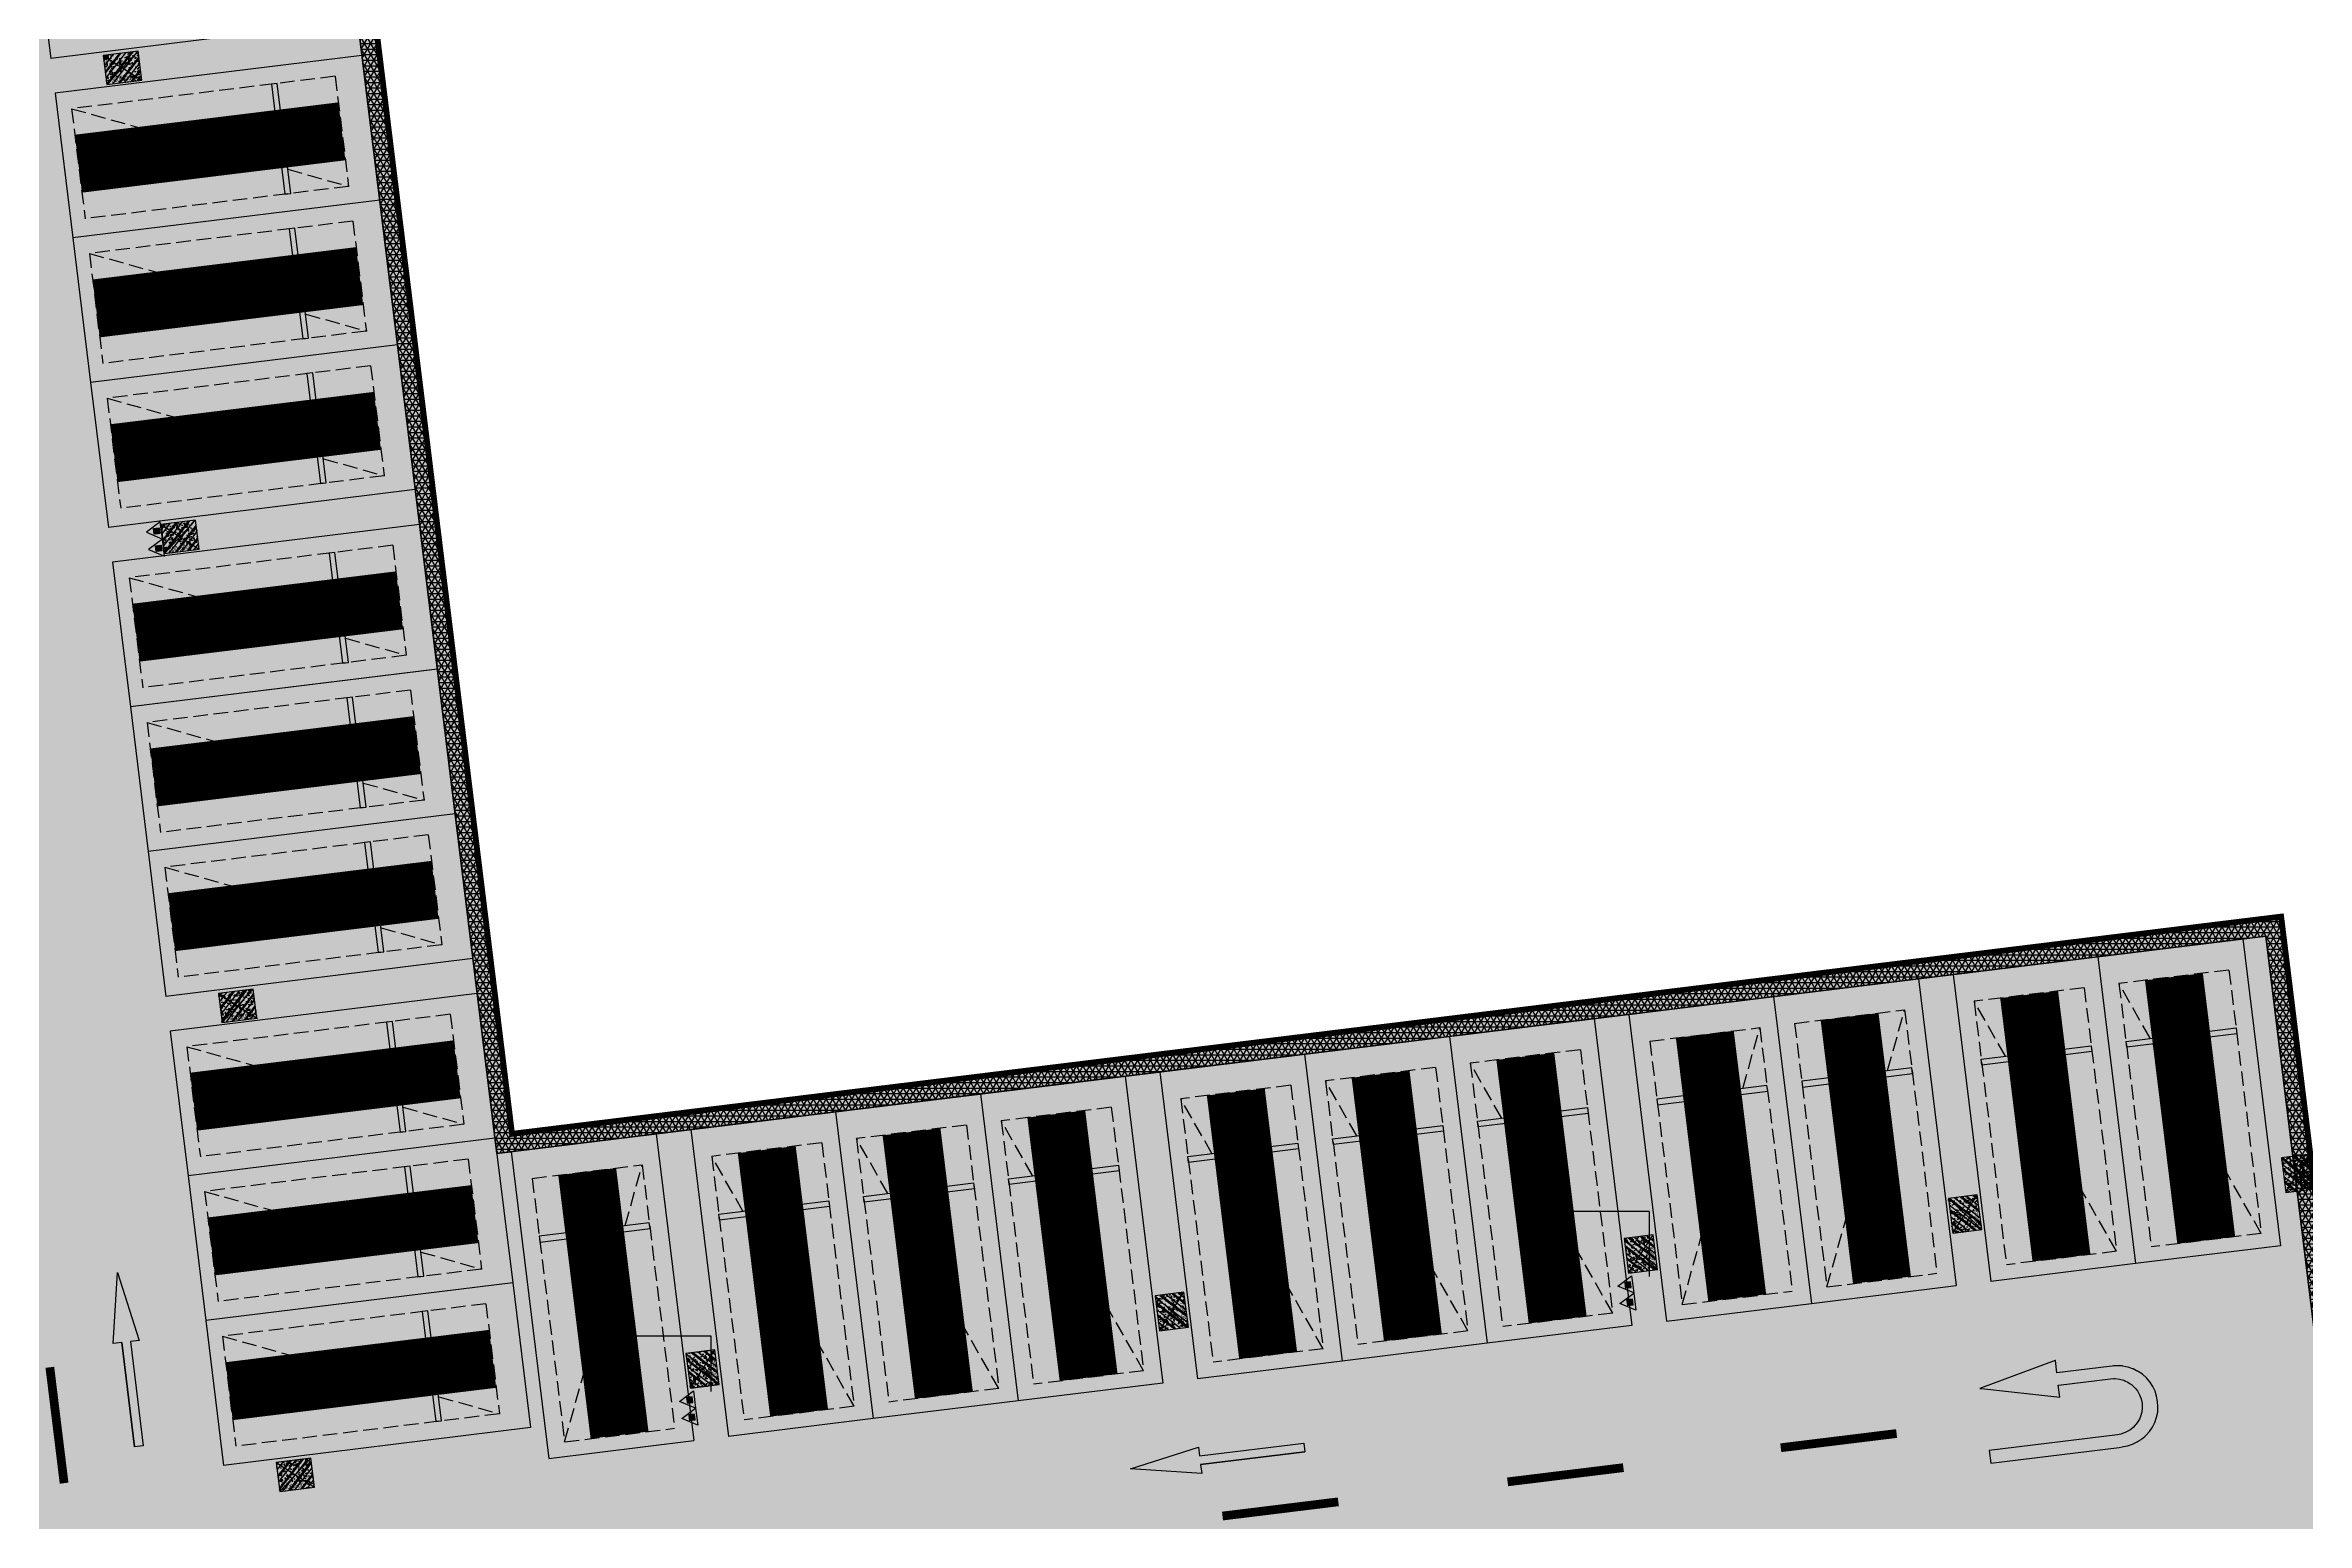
# Model space of a CAD drawing. Extents: x -1338203 to 1886333, y -530034 to 1031844.
# Drawn here: x 831142 to 869905, y 21769 to 47098 of the extents above; entities that cross this region are included whole.
import ezdxf
from ezdxf.enums import TextEntityAlignment as Align

# ---------------------------------------------------------------- set-up
doc = ezdxf.new("R2010")
doc.units = 0
doc.header["$LTSCALE"] = 1000
doc.header["$MEASUREMENT"] = 0
doc.linetypes.add('A-001-平面B2$0$__DASH', pattern=[0.35, 0.25, -0.1])
for name, color, linetype in [('A-FIRE', 7, 'Continuous'), ('p-a-regular', 5, 'Continuous'), ('S001南区墙柱$0$0S-CW-HATCH', 251, 'Continuous'), ('S001南区墙柱$0$0S-CW-HATCH-UP', 251, 'Continuous'), ('S001南区墙柱$0$0S-F-WALL-HATCH', 251, 'Continuous'), ('S001南区墙柱$0$0S-F-WALL-HATCH-UP', 251, 'Continuous'), ('S001南区墙柱$0$S001-墙柱B1_1$0$0S-CC-LINE', 52, 'Continuous'), ('S001南区墙柱$0$S001-墙柱B1_1$0$0S-CW-HATCH-UP', 251, 'Continuous'), ('中心线', 42, 'Continuous'), ('地面指向箭头', 7, 'Continuous'), ('负一层消火栓$0$负一层消火栓$0$0P-DIM-FH', 3, 'Continuous'), ('负一层消火栓$0$负一层消火栓$0$0P-EQUIP-FH', 7, 'Continuous')]:
    doc.layers.add(name, color=color, linetype=linetype)
doc.layers.add('p-a-regular-deadend', color=6, linetype='Continuous', true_color=0xff00ff)
doc.layers.add('p-a-regular-narrow', color=7, linetype='Continuous', true_color=0x9600ff)
doc.layers.add('p-a-wall', color=7, linetype='Continuous', lineweight=50)
doc.layers.add('p-h-walkable', color=7, linetype='Continuous', lineweight=70, true_color=0xf0f0f0)
doc.layers.add('S001南区墙柱$0$S001-墙柱B1_1$0$0S-A-TIPS', color=10, linetype='Continuous', plot=False)
doc.styles.add('S001南区墙柱$0$S001-墙柱B1_1$0$AAD-S', font='aad-s.shx', dxfattribs={"width": 0.7, "bigfont": 'aad-hztxt.shx'})

# ---------------------------------------------------------------- blocks, each defined once
blk = doc.blocks.new('负一层消火栓$0$负一层消火栓$0$$TwtSys$00000546')
h = blk.add_hatch()
h.set_pattern_fill('ANSI31', color=256, scale=200, style=0)
h.set_pattern_definition([(45, (-38543.802, -6670.83), (-17.67767, 17.67767), [])])
h.paths.add_polyline_path([(-65, 174), (65, 174), (65, 44), (-65, 44)])
for points in [[(0, 344), (-198, 0), (198, 0)], [(-65, 174), (65, 174), (65, 44), (-65, 44)]]:
    blk.add_lwpolyline(points, close=True)
blk = doc.blocks.new('负一层消火栓')
at = {"layer": '负一层消火栓$0$负一层消火栓$0$0P-DIM-FH'}
for p, q in [((92271, -279782, 900), (90129, -279782, 900)), ((92271, -280896, 900), (92271, -279782, 900)), ((76192, -281920, 1700), (73989, -281920, 1700)), ((76192, -282870, 1700), (76192, -281920, 1700))]:
    blk.add_line(p, q, dxfattribs=at)
at = {"layer": '负一层消火栓$0$负一层消火栓$0$0P-EQUIP-FH'}
for p, xscale, yscale, zscale, rotation in [((66766, -268109, 800), 0.7500000000000001, 0.7500000000000001, 0.7500000000000001, 96.99999638084495), ((66802, -268405, 800), 0.7500000000000001, 0.7500000000000001, 0.7500000000000001, 96.99999638084495), ((91986, -281033, 1700), -0.7500000000000007, 0.7500000000000007, 0.7499999999999999, 97.00281617647812), ((92022, -281329, 1700), -0.7500000000000007, 0.7500000000000007, 0.7499999999999999, 97.00281617647812), ((75906, -283007, 1700), -0.7500000000000007, 0.7500000000000007, 0.7499999999999999, 97.00281617647812), ((75943, -283302, 1700), -0.7500000000000007, 0.7500000000000007, 0.7499999999999999, 97.00281617647812)]:
    blk.add_blockref('负一层消火栓$0$负一层消火栓$0$$TwtSys$00000546', p, dxfattribs=dict(at, xscale=xscale, yscale=yscale, zscale=zscale, rotation=rotation))
blk = doc.blocks.new('JTDT')
at = {"layer": 'A-FIRE'}
h = blk.add_hatch(color=251, dxfattribs=at)
h.dxf.hatch_style = 1
h.paths.add_polyline_path([(189165, 82916), (189162, 82988), (189159, 82988), (189147, 83060), (189144, 83075), (189126, 83123), (189114, 83162), (189105, 83180), (189081, 83230), (189072, 83245), (189057, 83269), (189036, 83299), (189024, 83317), (189021, 83320), (189021, 83323), (188961, 83389), (188893, 83449), (188818, 83500), (188734, 83542), (188650, 83571), (188561, 83586), (188468, 83592), (188378, 83586), (188288, 83571), (188202, 83542), (188118, 83500), (188043, 83449), (187974, 83389), (187915, 83323), (187915, 83320), (187912, 83317), (187900, 83299), (187882, 83269), (187864, 83245), (187858, 83230), (187831, 83180), (187822, 83162), (187810, 83123), (187795, 83075), (187789, 83060), (187777, 82988), (187771, 82916), (187771, 82895), (187771, 82839), (187771, 81938), (187559, 81938), (187559, 81935), (187867, 80625), (187876, 80592), (187882, 80625), (188190, 81935), (187983, 81935), (187983, 81938), (187983, 82839), (187986, 82895), (187989, 82916), (188007, 82988), (188037, 83060), (188046, 83075), (188076, 83123), (188109, 83162), (188124, 83180), (188184, 83230), (188205, 83245), (188247, 83269), (188318, 83299), (188390, 83317), (188441, 83320), (188468, 83323), (188492, 83320), (188543, 83317), (188615, 83299), (188686, 83269), (188728, 83245), (188749, 83230), (188809, 83180), (188824, 83162), (188857, 83123), (188887, 83075), (188896, 83060), (188926, 82988), (188944, 82916), (188947, 82895), (188949, 82839), (188949, 80625), (189168, 80625), (189168, 82839), (189168, 82895)])
at = {"layer": '地面指向箭头', "color": 251, "linetype": 'Continuous'}
blk.add_lwpolyline([(189165, 82916), (189162, 82988), (189159, 82988), (189147, 83060), (189144, 83075), (189126, 83123), (189114, 83162), (189105, 83180), (189081, 83230), (189072, 83245), (189057, 83269), (189036, 83299), (189024, 83317), (189021, 83320), (189021, 83323), (188961, 83389), (188893, 83449), (188818, 83500), (188734, 83542), (188650, 83571), (188561, 83586), (188468, 83592), (188378, 83586), (188288, 83571), (188202, 83542), (188118, 83500), (188043, 83449), (187974, 83389), (187915, 83323), (187915, 83320), (187912, 83317), (187900, 83299), (187882, 83269), (187864, 83245), (187858, 83230), (187831, 83180), (187822, 83162), (187810, 83123), (187795, 83075), (187789, 83060), (187777, 82988), (187771, 82916), (187771, 82895), (187771, 82839), (187771, 81938), (187559, 81938), (187559, 81935), (187867, 80625), (187876, 80592), (187882, 80625), (188190, 81935), (187983, 81935), (187983, 81938), (187983, 82839), (187986, 82895), (187989, 82916), (188007, 82988), (188037, 83060), (188046, 83075), (188076, 83123), (188109, 83162), (188124, 83180), (188184, 83230), (188205, 83245), (188247, 83269), (188318, 83299), (188390, 83317), (188441, 83320), (188468, 83323), (188492, 83320), (188543, 83317), (188615, 83299), (188686, 83269), (188728, 83245), (188749, 83230), (188809, 83180), (188824, 83162), (188857, 83123), (188887, 83075), (188896, 83060), (188926, 82988), (188944, 82916), (188947, 82895), (188949, 82839), (188949, 80625), (189168, 80625), (189168, 82839), (189168, 82895), (189165, 82916)], dxfattribs=at)
blk = doc.blocks.new('直行')
at = {"layer": '地面指向箭头'}
blk.add_hatch(color=251, dxfattribs=at).paths.add_polyline_path([(-29241, 4059962), (-29466, 4058762), (-29316, 4058762), (-29316, 4056961), (-29166, 4056961), (-29166, 4058762), (-29016, 4058762)])
at = {"layer": '地面指向箭头', "color": 251}
blk.add_lwpolyline([(-29316, 4058762), (-29316, 4056961), (-29316, 4058762), (-29316, 4058762), (-29466, 4058762), (-29241, 4059962), (-29016, 4058762), (-29166, 4058762), (-29166, 4056961), (-29316, 4056961), (-29316, 4056961)], dxfattribs=at)
blk = doc.blocks.new('A$C9cb663f1')
at = {"layer": '中心线', "color": 251, "const_width": 150}
for points in [[(418819, -339313), (418575, -337327)], [(448243, -338706), (450228, -338462)], [(443561, -339291), (445546, -339047)], [(438674, -339877), (440659, -339633)]]:
    blk.add_lwpolyline(points, dxfattribs=at)
at = {"layer": '地面指向箭头', "color": 251}
for name, p, rotation in [('直行', (944127, -4361762), 7.00830464707948), ('JTDT', (348765, -161037), 276.9999963989623), ('直行', (4462387, 191214), 97.09216386480834)]:
    blk.add_blockref(name, p, dxfattribs=dict(at, rotation=rotation))
blk = doc.blocks.new('S001南区墙柱$0$AAD_BLOCK_20230215093950878')
at = {"layer": 'S001南区墙柱$0$0S-CW-HATCH'}
h = blk.add_hatch(color=256, dxfattribs=at)
h.dxf.hatch_style = 1
h.paths.add_polyline_path([(-300, -250), (300, -250), (300, 250), (-300, 250)])
at = {"layer": 'S001南区墙柱$0$0S-CW-HATCH-UP'}
h = blk.add_hatch(dxfattribs=at)
h.set_pattern_fill('钢筋混凝土', color=256, scale=30, pattern_type=2)
h.set_pattern_definition([(45, (-42203.53, -84001.15), (-106.06602, 106.06602), []), (50, (-42203.53, -84001.15), (215.17805, -18.82564), [22.5, -247.5]), (355, (-42203.53, -84001.15), (-41.6254, 225.65764), [18, -198]), (100.4514, (-42185.6, -84002.72), (173.5528, 206.83186), [19.12206, -210.34263]), (46.1842, (-42203.53, -83941.15), (320.1723, -49.6557), [33.75, -371.25]), (96.6356, (-42176.85, -83945.3), (280.3988, 292.2354), [28.6831, -315.5139]), (351.1842, (-42203.53, -83941.15), (280.3986, 292.2356), [27, -297]), (21, (-42173.53, -83956.15), (179.0721, -120.78567), [22.5, -247.5]), (326, (-42173.53, -83956.15), (72.9946, 217.545), [18, -198]), (71.4514, (-42158.6, -83966.21), (252.0668, 96.75915), [19.12206, -210.34263]), (37.5, (-42203.53, -84001.15), (3.647957, 99.868156), [1.5, -195.6, 1.5, -201, 1.5, -198.75]), (7.5, (-42203.53, -84001.15), (78.92086, 118.32351), [1.5, -114.6, 1.5, -191.1, 1.5, -75.75]), (327.5, (-42270.43, -84001.15), (160.14673, -6.76646), [1.5, -75, 1.5, -234, 1.5, -310.5]), (317.5, (-42300.43, -84001.15), (174.95585, 30.0315), [1.5, -97.5, 1.5, -155.4, 1.5, -220.5])])
h.paths.add_polyline_path([(-300, -250), (300, -250), (300, 250), (-300, 250)])
at = {"layer": 'S001南区墙柱$0$S001-墙柱B1_1$0$0S-CW-HATCH-UP', "transparency": 33554661}
h = blk.add_hatch(dxfattribs=at)
h.set_pattern_fill('钢筋混凝土', color=0, scale=30)
h.set_pattern_definition([(45, (48108.52, -15514.205), (-53.03301, 53.03301), []), (50, (48108.52, -15514.2), (215.17805, -18.82564), [22.5, -247.5]), (355, (48108.52, -15514.2), (-41.6254, 225.6576), [18, -198]), (100.4514, (48126.45, -15515.77), (173.5528, 206.8319), [19.1221, -210.3426]), (46.1842, (48108.52, -15454.2), (320.1723, -49.6557), [33.75, -371.25]), (96.6356, (48135.2, -15458.34), (280.3988, 292.2354), [28.683, -315.514]), (351.1842, (48108.52, -15454.2), (280.3986, 292.2356), [27, -297]), (21, (48138.52, -15469.2), (179.0721, -120.78567), [22.5, -247.5]), (326, (48138.52, -15469.2), (72.9946, 217.545), [18, -198]), (71.4514, (48153.44, -15479.27), (252.0668, 96.75915), [19.1221, -210.3426]), (37.5, (48108.52, -15514.205), (3.64796, 99.86816), [0, -195.6, 0, -201, 0, -198.75]), (7.5, (48108.52, -15514.2), (78.92086, 118.32351), [0, -114.6, 0, -191.1, 0, -75.75]), (327.5, (48041.62, -15514.205), (160.14673, -6.76646), [0, -75, 0, -234, 0, -310.5]), (317.5, (48011.62, -15514.2), (174.95585, 30.0315), [0, -97.5, 0, -155.4, 0, -220.5])])
h.paths.add_polyline_path([(-300, -250), (300, -250), (300, 250), (-300, 250)])
at = {"layer": 'S001南区墙柱$0$S001-墙柱B1_1$0$0S-A-TIPS'}
for p, q in [((-300, 250), (300, -250)), ((300, 250), (-300, -250))]:
    blk.add_line(p, q, dxfattribs=at)
at = {"layer": 'S001南区墙柱$0$S001-墙柱B1_1$0$0S-CC-LINE'}
blk.add_lwpolyline([(-300, -250), (300, -250), (300, 250), (-300, 250)], close=True, dxfattribs=at)
at = {"layer": 'S001南区墙柱$0$S001-墙柱B1_1$0$0S-A-TIPS', "style": 'S001南区墙柱$0$S001-墙柱B1_1$0$AAD-S', "width": 0.7}
blk.add_text('500x600', height=75, dxfattribs=at).set_placement((-45, -187), align=Align.MIDDLE_CENTER)

msp = doc.modelspace()

# ---------------------------------------------------------------- hatches: boundary and pattern name
at = {"layer": 'p-h-walkable', "ltscale": 0.002}
h = msp.add_hatch(color=256, dxfattribs=at)
h.dxf.hatch_style = 1
h.paths.add_polyline_path([(633826.6, 244460.7), (640276.6, 244575.6), (640576.6, 234544.8), (645576.7, 234544.6), (645576.7, 209278.9), (732355.9, 209029), (732355.1, 235229.9), (738506.7, 235229.9), (738506.6, 268838.9), (732734.3, 268838.9), (732734.3, 272898.9), (711963.1, 272898.9), (711963.1, 278984.7), (717256.7, 278984.7), (717256.7, 284049), (733571.6, 284135.6), (733996.6, 290449.1), (739216.6, 290449.1), (739766.6, 284299.1), (754626.6, 284299.1), (755296.6, 290449.1), (760516.6, 290449.1), (760816.6, 283049.1), (760816.3, 275879.2), (775122.6, 275879.2), (776006.6, 274138.9), (776006.6, 259429.1), (778716.6, 259429.1), (778716.6, 238849.1), (783416.6, 238849.1), (783416.6, 237229.1), (782066.6, 237229.1), (782066.6, 234429.1), (779546.6, 234429.1), (779546.6, 237129.1), (773916.6, 237129.1), (773916.6, 243229.1), (764306.6, 243225.6), (764306.6, 236639.1), (760766.6, 236639.1), (760766.6, 234429.1), (758246.6, 234429.1), (758246.6, 238649.1), (762116.6, 238649.1), (762116.6, 243225.6), (748656.6, 243225.6), (748756.3, 207529.1), (800106.6, 207528.9), (800206.7, 201639.7), (812908.2, 202239.1), (812576.6, 180449.3), (744206, 180449.3), (744206, 173439), (728556.7, 173439), (728556.6, 122289.1), (746356.6, 122289.1), (750916.6, 132325.6), (842896.6, 132325.6), (843211.6, 121345.6), (839116.6, 121345.6), (839116.6, 93449.1), (864906.6, 93449.1), (864906.6, 79694), (875856.6, 74929.1), (875856.6, 65749.1), (834560.6, 65749.1), (839142.9, 28436.3), (869465.5, 32160.2), (871163.4, 18334), (873704.3, 18646.1), (877328.9, 5540.2), (761876.2, -8638.5), (761133.2, 2082.3), (764950.9, 5291.5), (763253.1, 19116.3), (799242.7, 23536.1), (793807.6, 65749.1), (750756.6, 65749.1), (751556.6, 81645.6), (636016.6, 81645.6), (636016.6, 96345.6), (629416.6, 96345.6), (629416.6, 118203.2), (622306.6, 118203.2), (622286.6, 139083.2), (644406.6, 137003.2), (644406.6, 129968.2), (656656.6, 129968.2), (656406.6, 138083.2), (712156.6, 138083.2), (711856.6, 184449.1), (581811.6, 184349.1), (581826.6, 197199.1), (585876.6, 197449.1), (585976.6, 209279), (629226.6, 209578.9), (628926.8, 236145.4), (633826.6, 236145.6)])
at = {"layer": 'S001南区墙柱$0$0S-F-WALL-HATCH'}
h = msp.add_hatch(color=256, dxfattribs=at)
h.dxf.hatch_style = 1
h.paths.add_polyline_path([(834249.3, 65820.8), (834547.3, 65857.4), (839142.9, 28436.3), (869465.5, 32160.2), (871171.6, 18264.5), (870873.7, 18227.9), (869204.1, 31825.8), (838881.9, 28102)])
at = {"layer": 'S001南区墙柱$0$0S-F-WALL-HATCH-UP'}
h = msp.add_hatch(dxfattribs=at)
h.set_pattern_fill('NET3', color=256, scale=30)
h.set_pattern_definition([(0, (763253.08, -2212.075), (0, 95.25), []), (60, (763253.08, -2212.075), (-82.48892, 47.625), []), (120, (763253.08, -2212.075), (-82.48892, -47.625), [])])
h.paths.add_polyline_path([(834249.3, 65820.8), (834547.3, 65857.4), (839142.9, 28436.3), (869465.5, 32160.2), (871171.6, 18264.5), (870873.7, 18227.9), (869204.1, 31825.8), (838881.9, 28102)])

# ---------------------------------------------------------------- linework, layer by layer
for p, q in [((830931.5, 49353.8), (831236.3, 46872.4)), ((836496.8, 47518.7), (831236.3, 46872.4)), ((836570.2, 46923.2), (831309.7, 46276.9)), ((836570.2, 46923.2), (836875, 44441.8)), ((831309.7, 46276.9), (831614.6, 43795.6)), ((836874.9, 44441.8), (831614.5, 43795.6)), ((836875, 44441.8), (831614.6, 43795.6)), ((836874.9, 44441.8), (837179.7, 41960.5)), ((831614.5, 43795.6), (831919.3, 41314.2)), ((837179.6, 41960.5), (831919.2, 41314.2)), ((837179.7, 41960.5), (831919.3, 41314.2)), ((837179.6, 41960.5), (837484.5, 39479.1)), ((831919.2, 41314.2), (832224, 38832.9)), ((837484.5, 39479.1), (832224, 38832.9)), ((837557.9, 38883.6), (832297.4, 38237.4)), ((837557.9, 38883.6), (837862.7, 36402.3)), ((832297.4, 38237.4), (832602.3, 35756)), ((837862.6, 36402.3), (832602.1, 35756)), ((837862.7, 36402.3), (832602.3, 35756)), ((837862.6, 36402.3), (838167.4, 33920.9)), ((832602.1, 35756), (832907, 33274.7)), ((838167.3, 33920.9), (832906.9, 33274.6)), ((838167.4, 33920.9), (832907, 33274.7)), ((838167.3, 33920.9), (838472.1, 31439.5)), ((832906.9, 33274.6), (833211.7, 30793.3)), ((838472.1, 31439.5), (833211.7, 30793.3)), ((866325.9, 31472.3), (863844.5, 31167.7)), ((868807.3, 31777.1), (866325.9, 31472.4)), ((866325.9, 31472.4), (866971.7, 26211.9)), ((866325.9, 31472.3), (866971.7, 26211.8)), ((868807.3, 31777.1), (869453, 26516.6)), ((860767.2, 30789.7), (863248.5, 31094.5)), ((863248.5, 31094.5), (863894.8, 25834.1)), ((863844.5, 31167.7), (864490.3, 25907.2)), ((838545.2, 30844), (833284.7, 30197.8)), ((838545.2, 30844), (838850, 28362.7)), ((858285.8, 30484.9), (860767.2, 30789.8)), ((860767.2, 30789.8), (861413.5, 25529.3)), ((860767.2, 30789.7), (861413.5, 25529.2)), ((857690.8, 30411.9), (855209.4, 30107.2)), ((857690.8, 30411.9), (858336.6, 25151.3)), ((858285.8, 30484.9), (858932.1, 25224.5)), ((833284.7, 30197.8), (833589.5, 27716.4)), ((855209.4, 30107.1), (852728, 29802.5)), ((855209.4, 30107.2), (855855.2, 24846.7)), ((855209.4, 30107.1), (855855.2, 24846.6)), ((852728.1, 29802.4), (850246.7, 29497.8)), ((850246.7, 29497.8), (850892.5, 24237.3)), ((852728, 29802.5), (853373.8, 24542)), ((852728.1, 29802.4), (853373.8, 24541.9)), ((847169.8, 29119.8), (844688.4, 28815.2)), ((849651.2, 29424.5), (847169.8, 29119.9)), ((847169.8, 29119.9), (847815.6, 23859.4)), ((847169.8, 29119.8), (847815.6, 23859.3)), ((849651.2, 29424.5), (850297, 24164)), ((844688.5, 28815), (842207.1, 28510.4)), ((844688.4, 28815.2), (845334.2, 23554.7)), ((844688.5, 28815), (845334.2, 23554.5)), ((838849.9, 28362.6), (833589.4, 27716.4)), ((838850, 28362.7), (833589.5, 27716.4)), ((838849.9, 28362.6), (839154.7, 25881.3)), ((839129.8, 28132.4), (841611.1, 28437.2)), ((841611.1, 28437.2), (842257.4, 23176.8)), ((842207.1, 28510.4), (842852.9, 23249.9)), ((839129.8, 28132.4), (839776, 22871.9)), ((833589.4, 27716.4), (833894.3, 25235)), ((869453, 26516.6), (866971.7, 26211.9)), ((866971.7, 26211.8), (864490.3, 25907.2)), ((839154.6, 25881.3), (833894.1, 25235)), ((839154.7, 25881.3), (833894.3, 25235)), ((839154.6, 25881.3), (839459.4, 23399.9)), ((861413.5, 25529.2), (863894.8, 25834.1)), ((833894.1, 25235), (834199, 22753.7)), ((858932.1, 25224.5), (861413.5, 25529.3)), ((855855.2, 24846.6), (853373.8, 24542)), ((858336.6, 25151.3), (855855.2, 24846.7)), ((853373.8, 24541.9), (850892.5, 24237.3)), ((850297, 24164), (847815.6, 23859.4)), ((847815.6, 23859.3), (845334.2, 23554.7)), ((839459.4, 23399.9), (834199, 22753.7)), ((845334.2, 23554.5), (842852.9, 23249.9)), ((839776, 22871.9), (842257.4, 23176.8))]:
    msp.add_line(p, q)
at = {"linetype": 'A-001-平面B2$0$__DASH'}
for p, q in [((836110.5, 46564.4), (831594.5, 46009.6)), ((836110.5, 46564.4), (836342.2, 44678.6)), ((831594.5, 46009.6), (831826.1, 44123.8)), ((836342.2, 44678.6), (831826.1, 44123.8)), ((836415.2, 44083.1), (831899.2, 43528.3)), ((836415.2, 44083.1), (836646.9, 42197.3)), ((831899.2, 43528.3), (832130.8, 41642.5)), ((836646.9, 42197.3), (832130.8, 41642.5)), ((836719.9, 41601.7), (832203.9, 41046.9)), ((836719.9, 41601.7), (836951.6, 39715.9)), ((832203.9, 41046.9), (832435.6, 39161.1)), ((836951.6, 39715.9), (832435.6, 39161.1)), ((837098.2, 38524.9), (832582.1, 37970.1)), ((837098.2, 38524.9), (837329.9, 36639.1)), ((832582.1, 37970.1), (832813.8, 36084.3)), ((837329.9, 36639.1), (832813.8, 36084.3)), ((837402.9, 36043.5), (832886.9, 35488.7)), ((837402.9, 36043.5), (837634.6, 34157.7)), ((832886.9, 35488.7), (833118.5, 33602.9)), ((837634.6, 34157.7), (833118.5, 33602.9)), ((837707.6, 33562.2), (833191.6, 33007.4)), ((837707.6, 33562.2), (837939.3, 31676.3)), ((833191.6, 33007.4), (833423.2, 31121.5)), ((837939.3, 31676.3), (833423.2, 31121.5)), ((868570.4, 31244.2), (866684.6, 31012.7)), ((866684.6, 31012.7), (867239, 26496.6)), ((868570.4, 31244.2), (869124.8, 26728.1)), ((866089.1, 30939.5), (864203.2, 30708)), ((864203.2, 30708), (864757.6, 26191.9)), ((866089.1, 30939.5), (866643.5, 26423.4)), ((838085.5, 30485.3), (833569.4, 29930.5)), ((838085.5, 30485.3), (838317.1, 28599.5)), ((858644.6, 30025.2), (860530.4, 30256.9)), ((860530.4, 30256.9), (861085.2, 25740.9)), ((861125.9, 30330), (863011.8, 30561.7)), ((861125.9, 30330), (861680.8, 25813.9)), ((863011.8, 30561.7), (863566.6, 26045.6)), ((833569.4, 29930.5), (833801.1, 28044.7)), ((857453.9, 29879), (855568.1, 29647.5)), ((857453.9, 29879), (858008.3, 25362.9)), ((858644.6, 30025.2), (859199.4, 25509.2)), ((854972.6, 29574.3), (853086.7, 29342.8)), ((854972.6, 29574.3), (855527, 25058.2)), ((855568.1, 29647.5), (856122.5, 25131.4)), ((852491.2, 29269.6), (850605.4, 29038)), ((852491.2, 29269.6), (853045.6, 24753.5)), ((853086.7, 29342.8), (853641.1, 24826.7)), ((849414.3, 28891.7), (847528.5, 28660.2)), ((849414.3, 28891.7), (849968.7, 24375.6)), ((850605.4, 29038), (851159.8, 24521.9)), ((838317.1, 28599.5), (833801.1, 28044.7)), ((846933, 28586.9), (845047.1, 28355.4)), ((845047.1, 28355.4), (845601.5, 23839.3)), ((846933, 28586.9), (847487.4, 24070.9)), ((847528.5, 28660.2), (848082.9, 24144.1)), ((838390.2, 28003.9), (833874.1, 27449.1)), ((838390.2, 28003.9), (838621.9, 26118.1)), ((844451.6, 28282.2), (842565.8, 28050.7)), ((842565.8, 28050.7), (843120.2, 23534.6)), ((844451.6, 28282.2), (845006, 23766.1)), ((839488.5, 27672.7), (841374.3, 27904.4)), ((839488.5, 27672.7), (840043.3, 23156.7)), ((841374.3, 27904.4), (841929.1, 23388.3)), ((833874.1, 27449.1), (834105.8, 25563.3)), ((866643.5, 26423.4), (864757.6, 26191.9)), ((869124.8, 26728.1), (867239, 26496.6)), ((838621.9, 26118.1), (834105.8, 25563.3)), ((861680.8, 25813.9), (863566.6, 26045.6)), ((859199.4, 25509.2), (861085.2, 25740.9)), ((838694.9, 25522.6), (834178.9, 24967.8)), ((838694.9, 25522.6), (838926.6, 23636.7)), ((858008.3, 25362.9), (856122.5, 25131.4)), ((834178.9, 24967.8), (834410.5, 23081.9)), ((855527, 25058.2), (853641.1, 24826.7)), ((853045.6, 24753.5), (851159.8, 24521.9)), ((847487.4, 24070.9), (845601.5, 23839.3)), ((849968.7, 24375.6), (848082.9, 24144.1)), ((845006, 23766.1), (843120.2, 23534.6)), ((838926.6, 23636.7), (834410.5, 23081.9)), ((840043.3, 23156.7), (841929.1, 23388.3))]:
    msp.add_line(p, q, dxfattribs=at)
for points in [[(835349.6, 44556.7), (835118, 46442.5), (835018.7, 46430.3), (835250.4, 44544.5)], [(835654.4, 42075.3), (835422.7, 43961.1), (835323.4, 43949), (835555.1, 42063.1)], [(835959.1, 39594), (835727.4, 41479.8), (835628.1, 41467.6), (835859.8, 39581.8)], [(836337.3, 36517.1), (836105.6, 38402.9), (836006.4, 38390.8), (836238.1, 36504.9)], [(836642, 34035.8), (836410.4, 35921.6), (836311.1, 35909.4), (836542.8, 34023.6)], [(836946.8, 31554.4), (836715.1, 33440.2), (836615.8, 33428), (836847.5, 31542.2)], [(837324.6, 28477.5), (837092.9, 30363.3), (836993.7, 30351.2), (837225.4, 28465.3)], [(866806.4, 30020.2), (868692.3, 30251.7), (868704.4, 30152.4), (866818.6, 29920.9)], [(864325.1, 29715.4), (866210.9, 29946.9), (866223.1, 29847.7), (864337.2, 29616.2)], [(863133.7, 29569.1), (861247.9, 29337.4), (861260.1, 29238.2), (863145.9, 29469.9)], [(860652.3, 29264.4), (858766.5, 29032.7), (858778.7, 28933.5), (860664.5, 29165.1)], [(855689.9, 28655), (857575.8, 28886.5), (857588, 28787.2), (855702.1, 28555.7)], [(853208.6, 28350.2), (855094.4, 28581.7), (855106.6, 28482.5), (853220.8, 28251)], [(850727.2, 28045.5), (852613.1, 28277), (852625.2, 28177.8), (850739.4, 27946.2)], [(837629.3, 25996.2), (837397.7, 27882), (837298.4, 27869.8), (837530.1, 25984)], [(845169, 27362.9), (847054.8, 27594.4), (847067, 27495.1), (845181.2, 27263.6)], [(847650.3, 27667.6), (849536.2, 27899.1), (849548.4, 27799.9), (847662.5, 27568.4)], [(842687.6, 27058.2), (844573.5, 27289.7), (844585.6, 27190.4), (842699.8, 26958.9)], [(841496.3, 26911.8), (839610.4, 26680.2), (839622.6, 26580.9), (841508.4, 26812.6)], [(837934, 23514.8), (837702.4, 25400.6), (837603.1, 25388.4), (837834.8, 23502.6)]]:
    msp.add_lwpolyline(points, close=True)
for points in [[(831594.5, 46009.6), (836342.2, 44678.6)], [(831899.2, 43528.3), (836646.9, 42197.3)], [(832203.9, 41046.9), (836951.6, 39715.9)], [(832582.1, 37970.1), (837329.9, 36639.1)], [(832886.9, 35488.7), (837634.6, 34157.7)], [(833191.6, 33007.4), (837939.3, 31676.3)], [(869124.8, 26728.1), (866684.6, 31012.7)], [(866643.5, 26423.4), (864203.2, 30708)], [(859199.4, 25509.2), (860530.4, 30256.9)], [(861680.8, 25813.9), (863011.8, 30561.7)], [(833569.4, 29930.5), (838317.1, 28599.5)], [(858008.3, 25362.9), (855568.1, 29647.5)], [(855527, 25058.2), (853086.7, 29342.8)], [(853045.6, 24753.5), (850605.4, 29038)], [(847487.4, 24070.9), (845047.1, 28355.4)], [(849968.7, 24375.6), (847528.5, 28660.2)], [(845006, 23766.1), (842565.8, 28050.7)], [(840043.3, 23156.7), (841374.3, 27904.4)], [(833874.1, 27449.1), (838621.9, 26118.1)], [(834178.9, 24967.8), (838926.6, 23636.7)]]:
    msp.add_lwpolyline(points, dxfattribs=at)
at = {"layer": 'p-a-regular', "ltscale": 0.002, "const_width": 1000}
for points in [[(836226.3, 45621.5), (831710.3, 45066.7)], [(836835.8, 40658.8), (832319.7, 40104)], [(837214, 37582), (832698, 37027.2)], [(837823.5, 32619.3), (833307.4, 32064.4)], [(859587.5, 30141.1), (860142.3, 25625)], [(862068.8, 30445.8), (862623.7, 25929.8)], [(856511, 29763.3), (857065.4, 25247.2)], [(838201.3, 29542.4), (833685.3, 28987.6)], [(851548.3, 29153.8), (852102.7, 24637.7)], [(848471.4, 28775.9), (849025.8, 24259.8)], [(843508.7, 28166.5), (844063.1, 23650.4)], [(840431.4, 27788.5), (840986.2, 23272.5)], [(838810.7, 24579.6), (834294.7, 24024.8)]]:
    msp.add_lwpolyline(points, dxfattribs=at)
at = {"layer": 'p-a-regular-deadend', "ltscale": 0.002, "const_width": 1000}
msp.add_lwpolyline([(867627.5, 31128.5), (868181.9, 26612.4)], dxfattribs=at)
at = {"layer": 'p-a-regular-narrow', "ltscale": 0.002, "const_width": 1000}
for points in [[(836531.1, 43140.2), (832015, 42585.4)], [(837518.7, 35100.6), (833002.7, 34545.8)], [(865146.1, 30823.7), (865700.5, 26307.6)], [(854029.7, 29458.5), (854584.1, 24942.4)], [(845990.1, 28471.2), (846544.5, 23955.1)], [(838506, 27061), (833990, 26506.2)]]:
    msp.add_lwpolyline(points, dxfattribs=at)
at = {"layer": 'p-a-wall'}
msp.add_lwpolyline([(834249.3, 65820.8), (834547.3, 65857.4), (839142.9, 28436.3), (869465.5, 32160.2), (871171.6, 18264.5), (870873.7, 18227.9), (869204.1, 31825.8), (838881.9, 28102)], close=True, dxfattribs=at)
at = {"layer": 'p-h-walkable', "ltscale": 0.002, "const_width": 100}
msp.add_lwpolyline([(875856.6, 65749.1), (834560.6, 65749.1), (839142.9, 28436.3), (869465.5, 32160.2), (871163.4, 18334)], dxfattribs=at)

# ---------------------------------------------------------------- block references
at = {"ltscale": 0.002}
for name, p in [('负一层消火栓', (766365.4, 306889.1)), ('A$C9cb663f1', (412646.2, 361761.3))]:
    msp.add_blockref(name, p, dxfattribs=at)
for p, rotation in [((832466.5, 46709.1), 7.166417273599052), ((833452.7, 38669.8), 7.166417273599052), ((834440.2, 30629.8), 7.166417273599052), ((869754.6, 27761.3), 97.16641727359904), ((864047.2, 27060.5), 97.16641727359904), ((858488.9, 26378.3), 97.16641727359904), ((850449.3, 25390.9), 97.16641727359904), ((842409.8, 24405.1), 97.16641727359904), ((835427.7, 22590.2), 7.166417273599052)]:
    msp.add_blockref('S001南区墙柱$0$AAD_BLOCK_20230215093950878', p, dxfattribs=dict(rotation=rotation))

doc.saveas('drawing.dxf')
